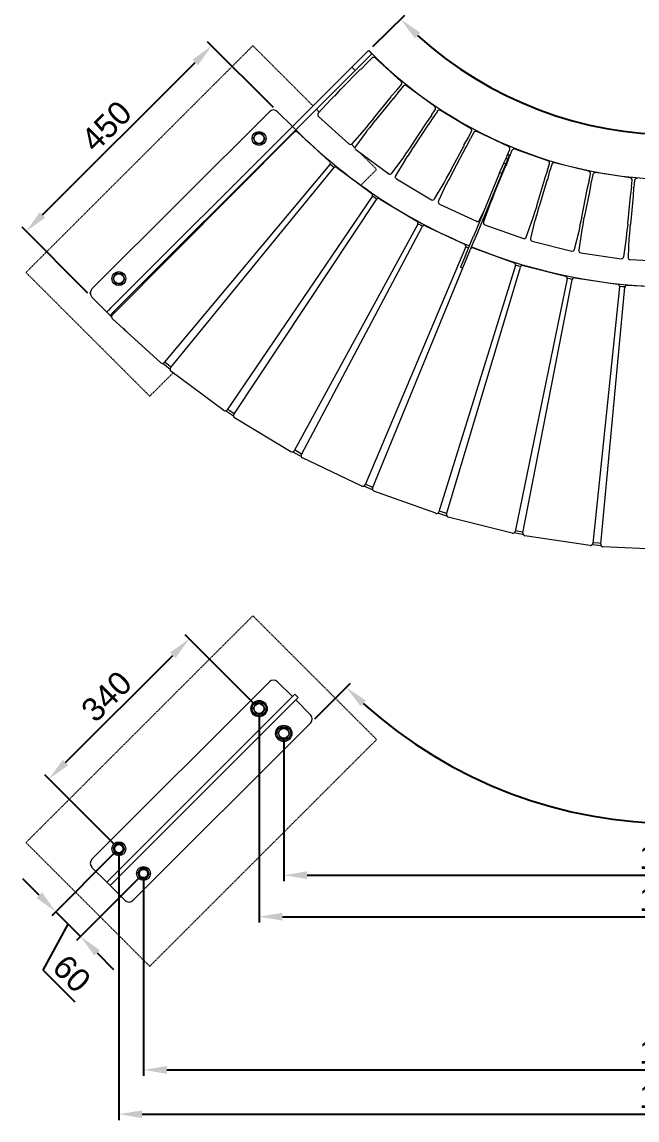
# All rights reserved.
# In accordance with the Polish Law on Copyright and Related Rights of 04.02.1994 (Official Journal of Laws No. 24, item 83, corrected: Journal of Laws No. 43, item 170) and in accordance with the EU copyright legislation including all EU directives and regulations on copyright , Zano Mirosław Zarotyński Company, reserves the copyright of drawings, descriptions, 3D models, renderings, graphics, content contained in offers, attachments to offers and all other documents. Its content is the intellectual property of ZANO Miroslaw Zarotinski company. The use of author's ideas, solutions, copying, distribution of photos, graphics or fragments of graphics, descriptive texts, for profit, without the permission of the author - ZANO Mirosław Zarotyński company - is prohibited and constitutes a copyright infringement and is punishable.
# Model space of a CAD drawing. Header units: millimetres. Extents: x -5641 to -865, y -2247 to 1149.
# Drawn here: x -5391 to -4337, y -2247 to -363 of the extents above; entities that cross this region are included whole.
import ezdxf

# ---------------------------------------------------------------- set-up
doc = ezdxf.new("R2010")
doc.units = ezdxf.units.MM
doc.header["$PDSIZE"] = -1
doc.linetypes.add('HIDDEN', pattern=[1.905, 1.27, -0.635])
for name, color, linetype, lineweight in [('ZANO_R', 7, 'Continuous', 0), ('ZANO_R_przerywana', 7, 'HIDDEN', 0), ('ZANO_W', 1, 'Continuous', 0)]:
    doc.layers.add(name, color=color, linetype=linetype, lineweight=lineweight)
doc.styles.get("Standard").update_dxf_attribs({"font": 'ARIALUNI.TTF'})
doc.dimstyles.new('pl i ang', dxfattribs={"dimtxt": 50, "dimasz": 50, "dimexe": 1.25, "dimexo": 0.625, "dimgap": 10, "dimtad": 1, "dimtoh": 1, "dimtxsty": 'Standard', "dimcen": 2.5, "dimclrd": 1, "dimclre": 1, "dimclrt": 1, "dimadec": 0, "dimazin": 0, "dimtfac": 1, "dimtmove": 0, "dimatfit": 3, "dimfxl": 1, "dimarcsym": 1})

# ---------------------------------------------------------------- blocks, each defined once
blk = doc.blocks.new('*D445')
at = {"layer": 'ZANO_W', "color": 1, "lineweight": -2}
for p, q in [((-4789.7, -405.3), (-4735, -351.6)), ((-3752.6, -405.3), (-3807.4, -351.7))]:
    blk.add_line(p, q, dxfattribs=at)
blk.add_arc((-4271.2, 102.8), 659.3, 227.8921, 312.1068, dxfattribs=at)
at = {"layer": 'ZANO_W', "color": 1}
for points in [[(-4708.6, -381.5), (-4717.9, -391.2), (-4742.1, -358.6)], [(-3824.4, -391.2), (-3833.7, -381.6), (-3800.2, -358.6)]]:
    blk.add_solid(points, dxfattribs=at)
at = {"layer": 'ZANO_W', "color": 1, "insert": (-4271.2, -525.9), "char_height": 40, "attachment_point": 5, "rotation": 359.9995}
blk.add_mtext('91%%d', dxfattribs=at)
blk = doc.blocks.new('*D446')
at = {"layer": 'ZANO_W', "color": 1, "lineweight": -2}
for p, q in [((-4960.2, -510), (-5073, -397.1)), ((-5355.9, -694.1), (-5094.3, -432.5)), ((-5278.4, -828.2), (-5391.2, -715.3))]:
    blk.add_line(p, q, dxfattribs=at)
at = {"layer": 'ZANO_W', "color": 1}
for points in [[(-5089.5, -437.2), (-5099, -427.7), (-5066, -404.2)], [(-5360.6, -689.4), (-5351.2, -698.8), (-5384.2, -722.4)]]:
    blk.add_solid(points, dxfattribs=at)
at = {"layer": 'ZANO_W', "color": 1, "insert": (-5246.6, -541.8), "char_height": 40, "attachment_point": 5, "rotation": 45}
blk.add_mtext('450', dxfattribs=at)
blk = doc.blocks.new('*D452')
at = {"layer": 'ZANO_W', "color": 1, "lineweight": -2}
for p, q in [((-4889.5, -1558.5), (-4828.2, -1497.3)), ((-3653.4, -1558.5), (-3714.7, -1497.3))]:
    blk.add_line(p, q, dxfattribs=at)
blk.add_arc((-4271.4, -940.5), 797.4, 227.8744, 312.1256, dxfattribs=at)
at = {"layer": 'ZANO_W', "color": 1}
for points in [[(-4801.7, -1527.1), (-4810.9, -1536.8), (-4835.3, -1504.4)], [(-3732, -1536.8), (-3741.2, -1527.1), (-3707.6, -1504.4)]]:
    blk.add_solid(points, dxfattribs=at)
at = {"layer": 'ZANO_W', "color": 1, "insert": (-4271.4, -1707.3), "char_height": 40, "attachment_point": 5}
blk.add_mtext('90%%d', dxfattribs=at)
blk = doc.blocks.new('*D453')
at = {"layer": 'ZANO_W', "color": 1, "lineweight": -2}
for p, q in [((-4992, -1533.8), (-5111.6, -1414.1)), ((-5316.7, -1633.3), (-5132.8, -1449.5)), ((-5232.4, -1774.2), (-5352, -1654.5))]:
    blk.add_line(p, q, dxfattribs=at)
at = {"layer": 'ZANO_W', "color": 1}
for points in [[(-5128.1, -1454.2), (-5137.6, -1444.8), (-5104.6, -1421.2)], [(-5321.4, -1628.6), (-5312, -1638), (-5345, -1661.6)]]:
    blk.add_solid(points, dxfattribs=at)
at = {"layer": 'ZANO_W', "color": 1, "insert": (-5246.3, -1519.9), "char_height": 40, "attachment_point": 5, "rotation": 45}
blk.add_mtext('340', dxfattribs=at)
blk = doc.blocks.new('*D454')
at = {"layer": 'ZANO_W', "color": 1, "lineweight": -2}
for p, q in [((-5232.4, -1788.3), (-5340.3, -1896.2)), ((-5361.5, -1860.9), (-5389.8, -1832.6)), ((-5190, -1830.7), (-5297.9, -1938.7)), ((-5333.3, -1889.2), (-5290.8, -1931.6)), ((-5354.8, -1989.7), (-5312, -1910.4)), ((-5262.5, -1959.9), (-5234.3, -1988.2)), ((-5300.1, -2044.4), (-5354.8, -1989.7))]:
    blk.add_line(p, q, dxfattribs=at)
at = {"layer": 'ZANO_W', "color": 1}
for points in [[(-5366.3, -1865.6), (-5356.8, -1856.2), (-5333.3, -1889.2)], [(-5257.8, -1955.2), (-5267.3, -1964.6), (-5290.8, -1931.6)]]:
    blk.add_solid(points, dxfattribs=at)
at = {"layer": 'ZANO_W', "color": 1, "insert": (-5305.9, -1995.5), "char_height": 40, "attachment_point": 5, "rotation": 315}
blk.add_mtext('60', dxfattribs=at)
blk = doc.blocks.new('*D455')
at = {"layer": 'ZANO_W', "color": 1, "lineweight": -2}
for p, q in [((-4942.5, -1593.3), (-4942.5, -1836.6)), ((-3600.4, -1593.3), (-3600.4, -1836.6)), ((-4902.5, -1826.6), (-3640.4, -1826.6))]:
    blk.add_line(p, q, dxfattribs=at)
at = {"layer": 'ZANO_W', "color": 1}
for points in [[(-4902.5, -1819.9), (-4902.5, -1833.3), (-4942.5, -1826.6)], [(-3640.4, -1833.3), (-3640.4, -1819.9), (-3600.4, -1826.6)]]:
    blk.add_solid(points, dxfattribs=at)
at = {"layer": 'ZANO_W', "color": 1, "insert": (-4271.4, -1796.1), "char_height": 40, "attachment_point": 5}
blk.add_mtext('1342', dxfattribs=at)
blk = doc.blocks.new('*D456')
at = {"layer": 'ZANO_W', "color": 1, "lineweight": -2}
for p, q in [((-4984.9, -1550.8), (-4984.9, -1907.8)), ((-3558, -1550.8), (-3558, -1907.8)), ((-4944.9, -1897.8), (-3598, -1897.8))]:
    blk.add_line(p, q, dxfattribs=at)
at = {"layer": 'ZANO_W', "color": 1}
for points in [[(-4944.9, -1891.1), (-4944.9, -1904.4), (-4984.9, -1897.8)], [(-3598, -1904.4), (-3598, -1891.1), (-3558, -1897.8)]]:
    blk.add_solid(points, dxfattribs=at)
at = {"layer": 'ZANO_W', "color": 1, "insert": (-4271.4, -1867.7), "char_height": 40, "attachment_point": 5}
blk.add_mtext('1427', dxfattribs=at)
blk = doc.blocks.new('*D457')
at = {"layer": 'ZANO_W', "color": 1, "lineweight": -2}
for p, q in [((-5182.9, -1833.7), (-5182.9, -2170.5)), ((-3360, -1833.7), (-3360, -2170.5)), ((-5142.9, -2160.5), (-3400, -2160.5))]:
    blk.add_line(p, q, dxfattribs=at)
at = {"layer": 'ZANO_W', "color": 1}
for points in [[(-5142.9, -2153.8), (-5142.9, -2167.2), (-5182.9, -2160.5)], [(-3400, -2167.2), (-3400, -2153.8), (-3360, -2160.5)]]:
    blk.add_solid(points, dxfattribs=at)
at = {"layer": 'ZANO_W', "color": 1, "insert": (-4271.4, -2130.1), "char_height": 40, "attachment_point": 5}
blk.add_mtext('1823', dxfattribs=at)
blk = doc.blocks.new('*D458')
at = {"layer": 'ZANO_W', "color": 1, "lineweight": -2}
for p, q in [((-5225.3, -1791.2), (-5225.3, -2246.5)), ((-3317.6, -1791.2), (-3317.6, -2246.5)), ((-5185.3, -2236.5), (-3357.6, -2236.5))]:
    blk.add_line(p, q, dxfattribs=at)
at = {"layer": 'ZANO_W', "color": 1}
for points in [[(-5185.3, -2229.8), (-5185.3, -2243.2), (-5225.3, -2236.5)], [(-3357.6, -2243.2), (-3357.6, -2229.8), (-3317.6, -2236.5)]]:
    blk.add_solid(points, dxfattribs=at)
at = {"layer": 'ZANO_W', "color": 1, "insert": (-4271.4, -2206.1), "char_height": 40, "attachment_point": 5}
blk.add_mtext('1908', dxfattribs=at)

msp = doc.modelspace()

# ---------------------------------------------------------------- linework, layer by layer
at = {"layer": 'ZANO_R'}
for p, q in [((-4825.7, -440.6), (-4797.4, -412.3)), ((-4791.8, -418), (-4797.4, -412.3)), ((-4820.1, -446.3), (-4791.8, -418)), ((-4791.6, -425), (-4799.6, -433.1)), ((-4741.4, -465.1), (-4786.1, -424.9)), ((-4927.6, -542.5), (-4825.7, -440.6)), ((-4922, -548.2), (-4820.1, -446.3)), ((-4810.8, -444.4), (-4844.5, -478.4)), ((-4820.1, -446.3), (-4825.7, -440.6)), ((-4810.8, -444.4), (-4810.2, -444.9)), ((-4810.8, -444.4), (-4810.8, -444.4)), ((-4810.2, -444.9), (-4799.7, -433.2)), ((-4748.1, -479.4), (-4741, -470.6)), ((-4855.2, -490.3), (-4844.7, -478.6)), ((-4748.3, -479.5), (-4758.8, -491.2)), ((-4754.3, -494.9), (-4745, -482.2)), ((-4737.7, -473.3), (-4744.8, -482)), ((-4683.8, -508.3), (-4732.2, -472.6)), ((-4862, -496.1), (-4883.4, -519.8)), ((-4855.8, -489.7), (-4861.9, -495.9)), ((-4855.8, -489.7), (-4855.2, -490.3)), ((-4855.8, -489.7), (-4855.8, -489.7)), ((-4788.5, -528.9), (-4758.2, -491.7)), ((-4754.9, -494.4), (-4785.1, -531.6)), ((-4758.8, -491.2), (-4758.2, -491.7)), ((-4758.2, -491.7), (-4758.2, -491.7)), ((-4754.9, -494.4), (-4754.3, -494.9)), ((-4754.9, -494.4), (-4754.9, -494.4)), ((-4967.2, -517.1), (-5271.3, -821.1)), ((-4927.6, -542.5), (-4953.1, -517.1)), ((-4881.6, -517.8), (-4886.6, -512.8)), ((-4883.1, -525.4), (-4831.2, -572.2)), ((-4689.2, -523.3), (-4698.5, -535.9)), ((-4693.7, -539.1), (-4685.6, -525.6)), ((-4689.1, -523.1), (-4682.8, -513.7)), ((-4679.3, -516), (-4685.5, -525.4)), ((-4622.2, -545.6), (-4673.9, -514.8)), ((-5238.8, -853.6), (-4927.6, -542.5)), ((-4927.6, -542.5), (-4922, -548.2)), ((-4804, -548), (-4798.5, -541.2)), ((-4795.2, -543.9), (-4800.7, -550.7)), ((-4788.6, -529), (-4799.1, -540.7)), ((-4799.1, -540.7), (-4798.5, -541.2)), ((-4798.5, -541.2), (-4798.5, -541.2)), ((-4795.2, -543.9), (-4794.6, -544.4)), ((-4795.2, -543.9), (-4795.2, -543.9)), ((-4794.6, -544.4), (-4785.3, -531.7)), ((-4724.4, -576.3), (-4697.9, -536.4)), ((-4694.3, -538.7), (-4720.8, -578.7)), ((-4698.5, -535.9), (-4697.9, -536.4)), ((-4697.9, -536.4), (-4697.9, -536.4)), ((-4694.3, -538.7), (-4693.7, -539.1)), ((-4694.3, -538.7), (-4694.3, -538.7)), ((-5236.7, -865.9), (-4924.5, -552.4)), ((-5233.1, -859.3), (-4922, -548.2)), ((-4924.8, -551), (-4922, -548.2)), ((-4923.9, -551.9), (-4924.8, -551)), ((-4919, -552.2), (-4864, -602.3)), ((-4825.5, -571.9), (-4804.2, -548.1)), ((-4800.8, -550.8), (-4819.8, -576.5)), ((-4626.2, -561.1), (-4634.2, -574.6)), ((-4629.1, -577.3), (-4622.4, -563.1)), ((-4626, -560.9), (-4620.7, -550.9)), ((-4617, -552.9), (-4622.3, -562.9)), ((-4557.3, -576.7), (-4611.8, -551.1)), ((-4820.5, -578.9), (-4826.7, -572.8)), ((-4818.9, -582.1), (-4762.7, -623.6)), ((-4724.5, -576.5), (-4733.8, -589.1)), ((-4729, -592.4), (-4720.9, -578.8)), ((-4656, -617.3), (-4633.5, -575)), ((-4629.8, -577), (-4652.2, -619.3)), ((-4634.2, -574.6), (-4633.5, -575)), ((-4633.5, -575), (-4633.5, -575)), ((-4629.8, -577), (-4629.1, -577.3)), ((-4629.8, -577), (-4629.8, -577)), ((-4559.6, -592.3), (-4555.3, -581.9)), ((-4551.4, -583.5), (-4555.7, -593.9)), ((-4489.7, -601.4), (-4546.4, -581.2)), ((-4757.1, -622.7), (-4738.1, -597)), ((-4734.6, -599.4), (-4750.9, -626.8)), ((-4738, -596.8), (-4733.2, -589.6)), ((-4729.6, -592), (-4734.5, -599.2)), ((-4733.8, -589.1), (-4733.2, -589.6)), ((-4733.2, -589.6), (-4733.2, -589.6)), ((-4729.6, -592), (-4729, -592.4)), ((-4729.6, -592), (-4729.6, -592)), ((-4559.7, -592.5), (-4566.4, -606.7)), ((-4558.5, -598.5), (-4561.9, -597.1)), ((-4561.9, -606.8), (-4558.5, -598.5)), ((-4561, -608.9), (-4555.8, -594.1)), ((-4555.7, -591.7), (-4558.8, -590.4)), ((-4558.5, -598.5), (-4555.7, -591.7)), ((-4863.7, -607.9), (-5147.3, -947.4)), ((-5136.6, -956.2), (-4856.9, -613.5)), ((-4851.4, -612.8), (-4791.8, -657.3)), ((-4656.1, -617.5), (-4664.1, -631)), ((-4659, -633.7), (-4652.3, -619.5)), ((-4561.8, -608.7), (-4580, -653)), ((-4572.5, -621.8), (-4565.6, -605.2)), ((-4568.8, -623.3), (-4561.9, -606.8)), ((-4566.4, -606.7), (-4566.3, -606.8)), ((-4565.6, -605.2), (-4565, -603.8)), ((-4561.9, -606.8), (-4565.6, -605.2)), ((-4561.8, -608.7), (-4561, -608.9)), ((-4561.8, -608.7), (-4561.8, -608.7)), ((-4490.5, -617.3), (-4495.8, -632.1)), ((-4490.5, -617.1), (-4487.2, -606.3)), ((-4490.2, -633.8), (-4486.5, -618.5)), ((-4483.1, -607.5), (-4486.4, -618.3)), ((-4420, -619.3), (-4478.3, -604.8)), ((-4749.5, -632.3), (-4689.5, -668)), ((-4684, -666.6), (-4667.7, -639.2)), ((-4667.6, -639), (-4663.5, -631.3)), ((-4664.1, -631), (-4663.5, -631.3)), ((-4659.7, -633.4), (-4663.8, -641)), ((-4663.5, -631.3), (-4663.5, -631.3)), ((-4659.7, -633.4), (-4659, -633.7)), ((-4659.7, -633.4), (-4659.7, -633.4)), ((-4572.5, -621.8), (-4617.6, -731.1)), ((-4568.8, -623.3), (-4613.9, -732.6)), ((-4568.8, -623.3), (-4572.5, -621.8)), ((-4508.9, -678.2), (-4495.1, -632.4)), ((-4491, -633.6), (-4504.8, -679.5)), ((-4495.8, -632.1), (-4495.1, -632.4)), ((-4495.1, -632.4), (-4495.1, -632.4)), ((-4491, -633.6), (-4490.2, -633.8)), ((-4491, -633.6), (-4491, -633.6)), ((-4419.3, -635.3), (-4423.1, -650.5)), ((-4419.2, -635), (-4417, -624)), ((-4417.4, -651.6), (-4415.1, -636.1)), ((-4412.9, -624.8), (-4415, -635.9)), ((-4348.8, -630.4), (-4408.3, -621.6)), ((-4346.5, -645.9), (-4345.4, -634.7)), ((-4341.2, -635.1), (-4342.3, -646.4)), ((-4663.9, -641.2), (-4677.5, -670.1)), ((-4585.3, -668), (-4580.1, -653.2)), ((-4431.6, -697.7), (-4422.3, -650.7)), ((-4418.1, -651.5), (-4427.4, -698.5)), ((-4423.1, -650.5), (-4422.3, -650.7)), ((-4422.3, -650.7), (-4422.3, -650.7)), ((-4418.1, -651.5), (-4417.4, -651.6)), ((-4418.1, -651.5), (-4418.1, -651.5)), ((-4346.6, -646.2), (-4348.9, -661.7)), ((-4343.1, -662.3), (-4342.3, -646.6)), ((-4790.9, -662.7), (-5039.7, -1028.5)), ((-5028.2, -1036.2), (-4783.5, -667.6)), ((-4778.2, -666.4), (-4714.5, -704.8)), ((-4675.5, -675.4), (-4612.3, -705.1)), ((-4589.4, -676), (-4600.1, -706)), ((-4590, -664.2), (-4590.7, -665.8)), ((-4590.7, -665.8), (-4590.6, -665.8)), ((-4586.1, -667.7), (-4589.4, -675.8)), ((-4586.1, -667.7), (-4585.3, -668)), ((-4586.1, -667.7), (-4586.1, -667.7)), ((-4352.8, -709.5), (-4348.1, -661.8)), ((-4348.9, -661.7), (-4348.1, -661.8)), ((-4343.9, -662.2), (-4348.5, -709.9)), ((-4348.1, -661.8), (-4348.1, -661.8)), ((-4343.9, -662.2), (-4343.1, -662.3)), ((-4343.9, -662.2), (-4343.9, -662.2)), ((-4607, -703.2), (-4599.6, -687.5)), ((-4516, -701.9), (-4513.5, -693.5)), ((-4509, -678.5), (-4514.2, -693.3)), ((-4514.2, -693.3), (-4513.5, -693.5)), ((-4513.5, -693.5), (-4513.5, -693.5)), ((-4509.4, -694.8), (-4511.9, -703.1)), ((-4509.4, -694.8), (-4508.7, -694.9)), ((-4509.4, -694.8), (-4509.4, -694.8)), ((-4508.7, -694.9), (-4504.9, -679.7)), ((-4713, -710.1), (-4924.6, -1098.7)), ((-4912.4, -1105.2), (-4705.3, -714.3)), ((-4700, -712.6), (-4632.9, -744.5)), ((-4597.7, -711.2), (-4531.9, -734.6)), ((-4526.8, -732.1), (-4516.1, -702)), ((-4512, -703.3), (-4519.7, -734.3)), ((-4436.4, -721.9), (-4434.7, -713.3)), ((-4431.6, -697.9), (-4435.4, -713.2)), ((-4435.4, -713.2), (-4434.7, -713.3)), ((-4434.7, -713.3), (-4434.7, -713.3)), ((-4430.5, -714.2), (-4432.2, -722.7)), ((-4430.5, -714.2), (-4429.7, -714.3)), ((-4430.5, -714.2), (-4430.5, -714.2)), ((-4429.7, -714.3), (-4427.4, -698.7)), ((-4352.8, -709.7), (-4355.1, -725.3)), ((-4349.3, -725.8), (-4348.5, -710.1)), ((-4444.1, -753.1), (-4436.4, -722.1)), ((-4432.2, -722.9), (-4436.9, -754.5)), ((-4359.8, -765.8), (-4355.2, -734.2)), ((-4355.2, -734), (-4354.3, -725.4)), ((-4355.1, -725.3), (-4354.3, -725.4)), ((-4354.3, -725.4), (-4354.3, -725.4)), ((-4350, -725.8), (-4350.9, -734.5)), ((-4350, -725.8), (-4349.3, -725.8)), ((-4350, -725.8), (-4350, -725.8)), ((-4630.9, -749.7), (-4803.2, -1157.1)), ((-4790.4, -1162.5), (-4622.7, -753)), ((-4625.8, -751), (-4630.7, -748.9)), ((-4629.5, -759.8), (-4619.4, -735.5)), ((-4621.8, -751.6), (-4615.7, -737)), ((-4617.7, -750.8), (-4547.7, -776)), ((-4516.8, -739.1), (-4449, -756)), ((-4350.9, -734.7), (-4352.4, -766.5)), ((-4631, -763.6), (-4639.4, -783.8)), ((-4433.5, -759), (-4364.4, -769.2)), ((-4348.6, -770.7), (-4278.9, -774.1)), ((-4545.3, -780.9), (-4676.6, -1203.4)), ((-4663.4, -1207.4), (-4536.8, -783.5)), ((-4635.9, -785.3), (-4639.4, -783.8)), ((-4532, -780.7), (-4459.9, -798.9)), ((-4457, -803.6), (-4546.1, -1236.9)), ((-4532.5, -1239.6), (-4448.3, -805.3)), ((-4443.8, -802.1), (-4370.3, -813.1)), ((-4366.9, -817.4), (-4412.9, -1257.5)), ((-4399.2, -1258.8), (-4358.1, -818.3)), ((-4353.9, -814.7), (-4279.7, -818.3)), ((-5271.3, -835.3), (-5245.8, -860.7)), ((-5240.2, -866.4), (-5245.8, -860.7)), ((-5240.2, -866.4), (-5237.4, -863.5)), ((-5235.8, -865.1), (-5237.4, -863.5)), ((-5240.2, -866.4), (-5237.8, -868.7)), ((-5237.8, -868.7), (-5240.2, -866.4)), ((-5153.1, -947.8), (-5236.5, -871.7)), ((-5218, -888.6), (-5214.7, -891.8)), ((-5045.4, -1029.5), (-5135.9, -961.9)), ((-4930.2, -1100.2), (-5027, -1041.9)), ((-4808.6, -1159.2), (-4910.6, -1110.7)), ((-4790.4, -1165.5), (-4805.4, -1159.3)), ((-4790, -1161.4), (-4802.8, -1156.1)), ((-4681.8, -1205.9), (-4788.1, -1167.7)), ((-4663.1, -1206.3), (-4676.3, -1202.3)), ((-4663.1, -1210.5), (-4678.6, -1205.7)), ((-4551, -1240), (-4660.5, -1212.4)), ((-4417.5, -1261), (-4529.2, -1244.3)), ((-4282.6, -1268.7), (-4395.4, -1263.2)), ((-4967.2, -1494.9), (-5271.3, -1798.9)), ((-4927.6, -1520.3), (-4953.1, -1494.9)), ((-5245.8, -1838.5), (-4923.4, -1516)), ((-5240.2, -1844.2), (-4917.7, -1521.7)), ((-4917.7, -1521.7), (-4923.4, -1516)), ((-4896.5, -1551.4), (-4922, -1526)), ((-5200.6, -1869.6), (-4896.5, -1565.6)), ((-5271.3, -1813.1), (-5245.8, -1838.5)), ((-5240.2, -1844.2), (-5245.8, -1838.5)), ((-5240.2, -1844.2), (-5214.7, -1869.6))]:
    msp.add_line(p, q, dxfattribs=at)
at = {"layer": 'ZANO_R', "flags": 128}
for points in [[(-4992.5, -558.2), (-4992.7, -558.5), (-4994, -560.5), (-4995.3, -562.5)], [(-4995.3, -562.5), (-4994.1, -564.8), (-4992.9, -567.1)], [(-4989.7, -553.8), (-4991.1, -555.9), (-4992.5, -558.2)], [(-4984.5, -554), (-4986.5, -553.9), (-4988.5, -553.8), (-4989.7, -553.8)], [(-4979.3, -554.3), (-4980.2, -554.2), (-4981.2, -554.2), (-4982.2, -554.1), (-4983.2, -554.1), (-4984.5, -554)], [(-4976.9, -558.9), (-4977.1, -558.6), (-4977.6, -557.5), (-4978.2, -556.4), (-4978.8, -555.3), (-4979.3, -554.3)], [(-4977.3, -567.9), (-4977.1, -567.6), (-4976.5, -566.6), (-4975.8, -565.5), (-4975.2, -564.5), (-4974.5, -563.5)], [(-4974.5, -563.5), (-4975.7, -561.2), (-4976.9, -558.9)], [(-4992.9, -567.1), (-4992.7, -567.5), (-4991.6, -569.6), (-4990.5, -571.8)], [(-4985.3, -572), (-4987.3, -571.9), (-4989.3, -571.8), (-4990.5, -571.8)], [(-4980.2, -572.3), (-4982.1, -572.2), (-4984, -572.1), (-4985.3, -572)], [(-4980.2, -572.3), (-4978.8, -570.1), (-4977.3, -567.9)], [(-4856.3, -612.9), (-4857.6, -611.9), (-4863.3, -607.2)], [(-4783.1, -667.1), (-4784.8, -665.9), (-4790.5, -662.1)], [(-4704.8, -713.7), (-4707, -712.5), (-4712.7, -709.4)], [(-4619.4, -735.5), (-4619.1, -734.8), (-4618.8, -734.1), (-4618.6, -733.4), (-4618.3, -732.8), (-4618.1, -732.3), (-4617.9, -731.8), (-4617.7, -731.4), (-4617.6, -731.1)], [(-4613.9, -732.6), (-4614, -732.9), (-4614.2, -733.3), (-4614.4, -733.8), (-4614.6, -734.3), (-4614.9, -734.9), (-4615.1, -735.6), (-4615.4, -736.3), (-4615.7, -737)], [(-4631, -763.6), (-4630.9, -763.3), (-4630.7, -762.9), (-4630.5, -762.4), (-4630.4, -762), (-4630.1, -761.5), (-4629.9, -760.9), (-4629.7, -760.4), (-4629.5, -759.8)], [(-4536.5, -782.8), (-4539.7, -781.8), (-4545.1, -780.2)], [(-5232.9, -798.6), (-5233.1, -798.9), (-5234.4, -800.9), (-5235.7, -802.9)], [(-5235.7, -802.9), (-5234.5, -805.2), (-5233.3, -807.6)], [(-5233.3, -807.6), (-5233.2, -807.9), (-5232.1, -810), (-5231, -812.2)], [(-5230.1, -794.2), (-5231.5, -796.3), (-5232.9, -798.6)], [(-5224.9, -794.4), (-5226.9, -794.3), (-5228.9, -794.3), (-5230.1, -794.2)], [(-5219.7, -794.7), (-5220.7, -794.6), (-5221.6, -794.6), (-5222.6, -794.6), (-5223.6, -794.5), (-5224.9, -794.4)], [(-5220.6, -812.7), (-5219.2, -810.5), (-5217.8, -808.3)], [(-5217.3, -799.3), (-5217.5, -799), (-5218.1, -797.9), (-5218.6, -796.8), (-5219.2, -795.8), (-5219.7, -794.7)], [(-5217.8, -808.3), (-5217.6, -808), (-5216.9, -807), (-5216.3, -806), (-5215.6, -804.9), (-5215, -803.9)], [(-5215, -803.9), (-5216.1, -801.7), (-5217.3, -799.3)], [(-4448.1, -804.6), (-4451.7, -803.9), (-4456.9, -802.8)], [(-5225.8, -812.4), (-5227.7, -812.3), (-5229.7, -812.2), (-5231, -812.2)], [(-5220.6, -812.7), (-5222.5, -812.6), (-5224.4, -812.5), (-5225.8, -812.4)], [(-4358, -817.6), (-4362, -817.2), (-4366.9, -816.7)], [(-5245.8, -860.7), (-5245.7, -860.6), (-5245.3, -860.2), (-5244.6, -859.5), (-5243.8, -858.6), (-5242.7, -857.6), (-5241.5, -856.3), (-5240.1, -855), (-5238.8, -853.6)], [(-5233.1, -859.3), (-5234.5, -860.7), (-5235.8, -862), (-5237, -863.2), (-5237.4, -863.5)], [(-5214.7, -891.8), (-5213.2, -893.1), (-5212.7, -893.4)], [(-5137.5, -959.1), (-5142.7, -954.9), (-5150, -948.8)], [(-5135.9, -955.3), (-5140.1, -951.8), (-5146.6, -946.5)], [(-5028.8, -1039.3), (-5037.1, -1033.7), (-5042.3, -1030.2)], [(-5027.6, -1035.3), (-5034.9, -1030.4), (-5039.1, -1027.6)], [(-4912.7, -1108.3), (-4924.5, -1102), (-4927, -1100.6)], [(-4911.9, -1104.2), (-4922.6, -1098.4), (-4924.1, -1097.6)], [(-4531.9, -1242.6), (-4533.3, -1242.4), (-4547.9, -1239.5)], [(-4532.3, -1238.5), (-4532.6, -1238.4), (-4545.9, -1235.8)], [(-4398.2, -1261.7), (-4403, -1261.3), (-4414.4, -1260.2)], [(-4399, -1257.7), (-4402.6, -1257.3), (-4412.8, -1256.3)], [(-4992.5, -1536), (-4992.7, -1536.3), (-4994, -1538.3), (-4995.3, -1540.3)], [(-4995.3, -1540.3), (-4994.1, -1542.6), (-4992.9, -1545)], [(-4989.7, -1531.6), (-4991.1, -1533.7), (-4992.5, -1536)], [(-4984.5, -1531.8), (-4986.5, -1531.7), (-4988.5, -1531.7), (-4989.7, -1531.6)], [(-4979.3, -1532.1), (-4980.2, -1532), (-4981.2, -1532), (-4982.2, -1532), (-4983.2, -1531.9), (-4984.5, -1531.8)], [(-4976.9, -1536.7), (-4977.1, -1536.4), (-4977.6, -1535.3), (-4978.2, -1534.2), (-4978.8, -1533.2), (-4979.3, -1532.1)], [(-4977.3, -1545.7), (-4977.1, -1545.4), (-4976.5, -1544.4), (-4975.8, -1543.4), (-4975.2, -1542.3), (-4974.5, -1541.3)], [(-4974.5, -1541.3), (-4975.7, -1539.1), (-4976.9, -1536.7)], [(-4992.9, -1545), (-4992.7, -1545.3), (-4991.6, -1547.4), (-4990.5, -1549.6)], [(-4985.3, -1549.8), (-4987.3, -1549.7), (-4989.3, -1549.6), (-4990.5, -1549.6)], [(-4980.2, -1550.1), (-4982.1, -1550), (-4984, -1549.9), (-4985.3, -1549.8)], [(-4980.2, -1550.1), (-4978.8, -1547.9), (-4977.3, -1545.7)], [(-4950.1, -1578.4), (-4950.3, -1578.7), (-4951.6, -1580.7), (-4952.9, -1582.8)], [(-4947.3, -1574), (-4948.6, -1576.2), (-4950.1, -1578.4)], [(-4942.1, -1574.3), (-4944.1, -1574.2), (-4946, -1574.1), (-4947.3, -1574)], [(-4936.9, -1574.5), (-4937.8, -1574.5), (-4938.8, -1574.4), (-4939.7, -1574.4), (-4940.7, -1574.3), (-4942.1, -1574.3)], [(-4934.5, -1579.1), (-4934.7, -1578.8), (-4935.2, -1577.7), (-4935.8, -1576.7), (-4936.3, -1575.6), (-4936.9, -1574.5)], [(-4932.1, -1583.8), (-4933.3, -1581.5), (-4934.5, -1579.1)], [(-4952.9, -1582.8), (-4951.7, -1585), (-4950.5, -1587.4)], [(-4950.5, -1587.4), (-4950.3, -1587.7), (-4949.2, -1589.9), (-4948.1, -1592)], [(-4942.9, -1592.2), (-4944.9, -1592.2), (-4946.9, -1592.1), (-4948.1, -1592)], [(-4937.7, -1592.5), (-4939.6, -1592.4), (-4941.6, -1592.3), (-4942.9, -1592.2)], [(-4937.7, -1592.5), (-4936.4, -1590.4), (-4934.9, -1588.1)], [(-4934.9, -1588.1), (-4934.7, -1587.8), (-4934.1, -1586.8), (-4933.4, -1585.8), (-4932.8, -1584.8), (-4932.1, -1583.8)], [(-5232.9, -1776.4), (-5233.1, -1776.7), (-5234.4, -1778.7), (-5235.7, -1780.8)], [(-5235.7, -1780.8), (-5234.5, -1783), (-5233.3, -1785.4)], [(-5233.3, -1785.4), (-5233.2, -1785.7), (-5232.1, -1787.9), (-5231, -1790)], [(-5230.1, -1772), (-5231.5, -1774.2), (-5232.9, -1776.4)], [(-5224.9, -1772.3), (-5226.9, -1772.2), (-5228.9, -1772.1), (-5230.1, -1772)], [(-5219.7, -1772.5), (-5220.7, -1772.5), (-5221.6, -1772.4), (-5222.6, -1772.4), (-5223.6, -1772.3), (-5224.9, -1772.3)], [(-5220.6, -1790.5), (-5219.2, -1788.3), (-5217.8, -1786.1)], [(-5217.3, -1777.1), (-5217.5, -1776.8), (-5218.1, -1775.7), (-5218.6, -1774.6), (-5219.2, -1773.6), (-5219.7, -1772.5)], [(-5217.8, -1786.1), (-5217.6, -1785.8), (-5216.9, -1784.8), (-5216.3, -1783.8), (-5215.6, -1782.8), (-5215, -1781.7)], [(-5215, -1781.7), (-5216.1, -1779.5), (-5217.3, -1777.1)], [(-5225.8, -1790.2), (-5227.7, -1790.1), (-5229.7, -1790.1), (-5231, -1790)], [(-5220.6, -1790.5), (-5222.5, -1790.4), (-5224.4, -1790.3), (-5225.8, -1790.2)], [(-5190.5, -1818.8), (-5190.7, -1819.1), (-5192, -1821.2), (-5193.3, -1823.2)], [(-5193.3, -1823.2), (-5192.1, -1825.4), (-5190.9, -1827.8)], [(-5187.7, -1814.4), (-5189, -1816.6), (-5190.5, -1818.8)], [(-5182.5, -1814.7), (-5184.5, -1814.6), (-5186.5, -1814.5), (-5187.7, -1814.4)], [(-5177.3, -1814.9), (-5178.2, -1814.9), (-5179.2, -1814.8), (-5180.2, -1814.8), (-5181.1, -1814.7), (-5182.5, -1814.7)], [(-5174.9, -1819.6), (-5175.1, -1819.2), (-5175.6, -1818.1), (-5176.2, -1817.1), (-5176.7, -1816), (-5177.3, -1814.9)], [(-5175.3, -1828.5), (-5175.1, -1828.2), (-5174.5, -1827.2), (-5173.8, -1826.2), (-5173.2, -1825.2), (-5172.5, -1824.2)], [(-5172.5, -1824.2), (-5173.7, -1821.9), (-5174.9, -1819.6)], [(-5190.9, -1827.8), (-5190.7, -1828.1), (-5189.6, -1830.3), (-5188.5, -1832.4)], [(-5183.3, -1832.7), (-5185.3, -1832.6), (-5187.3, -1832.5), (-5188.5, -1832.4)], [(-5178.1, -1832.9), (-5180, -1832.8), (-5182, -1832.7), (-5183.3, -1832.7)], [(-5178.1, -1832.9), (-5176.8, -1830.8), (-5175.3, -1828.5)]]:
    msp.add_lwpolyline(points, dxfattribs=at)
at = {"layer": 'ZANO_R'}
for centre, radius in [((-4984.9, -563), 12), ((-4984.9, -563), 8.5), ((-5225.3, -803.4), 12), ((-5225.3, -803.4), 8.5), ((-4984.9, -1540.8), 14), ((-4984.9, -1540.8), 12), ((-4984.9, -1540.8), 8.5), ((-4942.5, -1583.3), 14), ((-4942.5, -1583.3), 12), ((-4942.5, -1583.3), 8.5), ((-5225.3, -1781.2), 12), ((-5225.3, -1781.2), 8.5), ((-5225.3, -1781.2), 7), ((-5182.9, -1823.7), 12), ((-5182.9, -1823.7), 8.5), ((-5182.9, -1823.7), 7)]:
    msp.add_circle(centre, radius, dxfattribs=at)
for centre, radius, start, end in [((-4271.2, 102.8), 736, 224.4156, 315.5833), ((-4788.8, -427.9), 4, 48.031, 135.2412), ((-4744.1, -468.1), 4, 320.8209, 48.031), ((-4734.6, -475.8), 4, 53.631, 140.8412), ((-4859.1, -498.7), 4, 135.2412, 138.031), ((-4686.2, -511.5), 4, 326.4209, 53.631), ((-4960.2, -524.1), 10, 45, 135), ((-4880.4, -522.5), 4, 138.031, 228.031), ((-4676, -518.2), 4, 59.231, 146.4412), ((-4624.3, -549), 4, 332.0209, 59.231), ((-4984.9, -563), 9, 147.2791, 207.2791), ((-4984.9, -563), 9, 87.2791, 147.2791), ((-4984.9, -563), 9, 27.2791, 87.2791), ((-4984.9, -563), 9, 327.2791, 27.2791), ((-4921.7, -555.2), 4, 47.625, 135.125), ((-4271.4, 102.4), 920, 225, 247.448), ((-4807.1, -545.4), 4, 318.031, 320.8209), ((-4797.6, -553.2), 4, 140.8412, 143.631), ((-4613.5, -554.8), 4, 64.831, 152.0412), ((-4984.9, -563), 9, 207.2791, 267.2791), ((-4984.9, -563), 9, 267.2791, 327.2791), ((-4828.5, -569.2), 4, 228.031, 318.031), ((-4816.5, -578.9), 4, 143.631, 233.631), ((-4559, -580.3), 4, 337.6209, 64.831), ((-4547.7, -585), 4, 70.431, 157.6412), ((-4866.7, -605.3), 4, 320.125, 47.625), ((-4741.4, -594.6), 4, 323.631, 326.4209), ((-4731.1, -601.4), 4, 146.4412, 149.231), ((-4491, -605.1), 4, 343.2209, 70.431), ((-4853.8, -616), 4, 53.275, 140.775), ((-4479.3, -608.7), 4, 76.031, 163.2412), ((-4420.9, -623.2), 4, 348.8209, 76.031), ((-4760.3, -620.3), 4, 233.631, 323.631), ((-4747.5, -628.9), 4, 149.231, 239.231), ((-4671.1, -637.2), 4, 329.231, 332.0209), ((-4408.9, -625.6), 4, 81.631, 168.8412), ((-4349.4, -634.3), 4, 354.4209, 81.631), ((-4337.2, -635.5), 4, 87.231, 174.4412), ((-4794.2, -660.5), 4, 325.775, 53.275), ((-4660.3, -642.9), 4, 152.0412, 154.831), ((-4780.2, -669.8), 4, 58.925, 146.425), ((-4687.4, -664.6), 4, 239.231, 329.231), ((-4673.8, -671.8), 4, 154.831, 244.831), ((-4585.7, -677.3), 4, 157.6412, 160.431), ((-4716.5, -708.2), 4, 331.425, 58.925), ((-4701.7, -716.2), 4, 64.575, 152.075), ((-4610.6, -701.5), 4, 244.831, 334.831), ((-4596.4, -707.4), 4, 160.431, 250.431), ((-4519.8, -700.7), 4, 340.431, 343.2209), ((-4508.1, -704.2), 4, 163.2412, 166.031), ((-4530.5, -730.8), 4, 250.431, 340.431), ((-4515.8, -735.2), 4, 166.031, 256.031), ((-4440.3, -721.1), 4, 346.031, 348.8209), ((-4428.2, -723.5), 4, 168.8412, 171.631), ((-4359.1, -733.7), 4, 351.631, 354.4209), ((-4346.9, -734.8), 4, 174.4412, 177.231), ((-4634.6, -748.1), 4, 337.075, 64.575), ((-4619, -754.6), 4, 70.225, 157.725), ((-4271.4, 102.4), 920, 247.6971, 292.3029), ((-4448, -752.1), 4, 256.031, 346.031), ((-4432.9, -755.1), 4, 171.631, 261.631), ((-4363.8, -765.2), 4, 261.631, 351.631), ((-4348.5, -766.7), 4, 177.231, 267.231), ((-4549.1, -779.7), 4, 342.725, 70.225), ((-4533, -784.6), 4, 75.875, 163.375), ((-5225.3, -803.4), 9, 147.2791, 207.2791), ((-5225.3, -803.4), 9, 207.2791, 267.2791), ((-5225.3, -803.4), 9, 87.2791, 147.2791), ((-5225.3, -803.4), 9, 267.2791, 327.2791), ((-5225.3, -803.4), 9, 27.2791, 87.2791), ((-5225.3, -803.4), 9, 327.2791, 27.2791), ((-4460.9, -802.8), 4, 348.375, 75.875), ((-4444.4, -806.1), 4, 81.525, 169.025), ((-5264.2, -828.2), 10, 135, 225), ((-4370.9, -817), 4, 354.025, 81.525), ((-4354.1, -818.7), 4, 87.175, 174.675), ((-5233.8, -868.7), 4, 135.125, 227.625), ((-5150.4, -944.8), 4, 227.625, 320.125), ((-5133.5, -958.7), 4, 140.775, 233.275), ((-5043, -1026.3), 4, 233.275, 325.775), ((-5024.9, -1038.5), 4, 146.425, 238.925), ((-4928.2, -1096.7), 4, 238.925, 331.425), ((-4908.9, -1107.1), 4, 152.075, 244.575), ((-4806.9, -1155.6), 4, 244.575, 337.075), ((-4786.7, -1164), 4, 157.725, 250.225), ((-4680.5, -1202.2), 4, 250.225, 342.725), ((-4659.6, -1208.5), 4, 163.375, 255.875), ((-4550, -1236.1), 4, 255.875, 348.375), ((-4528.6, -1240.4), 4, 169.025, 261.525), ((-4416.9, -1257), 4, 261.525, 354.025), ((-4395.2, -1259.2), 4, 174.675, 267.175), ((-4960.2, -1501.9), 10, 45, 135), ((-4984.9, -1540.8), 9, 147.2791, 207.2791), ((-4984.9, -1540.8), 9, 87.2791, 147.2791), ((-4984.9, -1540.8), 9, 27.2791, 87.2791), ((-4984.9, -1540.8), 9, 327.2791, 27.2791), ((-4984.9, -1540.8), 9, 207.2791, 267.2791), ((-4984.9, -1540.8), 9, 267.2791, 327.2791), ((-4903.6, -1558.5), 10, 315, 45), ((-4942.5, -1583.3), 9, 147.2791, 207.2791), ((-4942.5, -1583.3), 9, 87.2791, 147.2791), ((-4942.5, -1583.3), 9, 27.2791, 87.2791), ((-4942.5, -1583.3), 9, 327.2791, 27.2791), ((-4942.5, -1583.3), 9, 207.2791, 267.2791), ((-4942.5, -1583.3), 9, 267.2791, 327.2791), ((-5225.3, -1781.2), 9, 147.2791, 207.2791), ((-5225.3, -1781.2), 9, 207.2791, 267.2791), ((-5225.3, -1781.2), 9, 87.2791, 147.2791), ((-5225.3, -1781.2), 9, 267.2791, 327.2791), ((-5225.3, -1781.2), 9, 27.2791, 87.2791), ((-5225.3, -1781.2), 9, 327.2791, 27.2791), ((-5264.2, -1806), 10, 135, 225), ((-5182.9, -1823.7), 9, 147.2791, 207.2791), ((-5182.9, -1823.7), 9, 87.2791, 147.2791), ((-5182.9, -1823.7), 9, 27.2791, 87.2791), ((-5182.9, -1823.7), 9, 327.2791, 27.2791), ((-5182.9, -1823.7), 9, 207.2791, 267.2791), ((-5182.9, -1823.7), 9, 267.2791, 327.2791), ((-5207.7, -1862.6), 10, 225, 315)]:
    msp.add_arc(centre, radius, start, end, dxfattribs=at)
for centre, major_axis, start_param, end_param in [((-4796.7, -435.9), (3, 3.02), 1.570796, 1.622615), ((-4841.7, -481.2), (3, 3.02), 1.570796, 1.622615), ((-4751.2, -476.8), (-2.69, -3.3), 1.518978, 1.570796), ((-4741.7, -484.6), (2.69, 3.3), 1.570796, 1.622615), ((-4692.4, -520.9), (-2.35, -3.55), 1.518978, 1.570796), ((-4682.2, -527.7), (2.35, 3.55), 1.570796, 1.622615), ((-4791.6, -526.3), (-2.69, -3.3), 1.518978, 1.570796), ((-4782, -534.1), (2.69, 3.3), 1.570796, 1.622615), ((-4629.6, -559), (-2, -3.76), 1.518978, 1.570796), ((-4618.8, -564.7), (2, 3.76), 1.570796, 1.622615), ((-4727.7, -574.1), (-2.35, -3.55), 1.518978, 1.570796), ((-4717.5, -580.9), (2.35, 3.55), 1.570796, 1.622615), ((-4563.3, -590.8), (-1.62, -3.94), 1.518978, 1.570796), ((-4552, -595.4), (1.62, 3.94), 1.570796, 1.622615), ((-4659.5, -615.4), (-2, -3.76), 1.518978, 1.570796), ((-4648.7, -621.1), (2, 3.76), 1.570796, 1.622615), ((-4494.3, -616), (-1.23, -4.08), 1.518978, 1.570796), ((-4482.6, -619.5), (1.23, 4.08), 1.570796, 1.622615), ((-4423.1, -634.3), (-0.83, -4.18), 1.518978, 1.570796), ((-4411.1, -636.6), (0.82, 4.18), 1.570796, 1.622615), ((-4576.3, -654.5), (1.62, 3.94), 1.570796, 1.622615), ((-4350.5, -645.6), (-0.41, -4.24), 1.518978, 1.570796), ((-4338.3, -646.7), (0.41, 4.24), 1.570796, 1.622615), ((-4512.7, -677.1), (-1.23, -4.08), 1.518978, 1.570796), ((-4501, -680.6), (1.23, 4.08), 1.570796, 1.622615), ((-4435.5, -696.9), (-0.83, -4.18), 1.518978, 1.570796), ((-4423.5, -699.3), (0.82, 4.18), 1.570796, 1.622615), ((-4356.7, -709.1), (-0.41, -4.24), 1.518978, 1.570796), ((-4344.5, -710.3), (0.41, 4.24), 1.570796, 1.622615)]:
    msp.add_ellipse(centre, major_axis=major_axis, ratio=0.939562, start_param=start_param, end_param=end_param, dxfattribs=at)
msp.add_point((-5274.2, -828.2), dxfattribs=at)
at = {"layer": 'ZANO_R_przerywana'}
for p, q in [((-4995.5, -403.9), (-5384.4, -792.8)), ((-4892.3, -507.2), (-4995.5, -403.9)), ((-4783.4, -616.1), (-4812.8, -586.6)), ((-4810.5, -643.2), (-4783.4, -616.1)), ((-5384.4, -792.8), (-5172.3, -1005)), ((-5172.3, -1005), (-5132.1, -964.8)), ((-4995.5, -1381.7), (-5384.4, -1770.6)), ((-4783.4, -1593.9), (-4995.5, -1381.7)), ((-5172.3, -1982.8), (-4783.4, -1593.9)), ((-5384.4, -1770.6), (-5172.3, -1982.8))]:
    msp.add_line(p, q, dxfattribs=at)

# ---------------------------------------------------------------- dimensions: what is measured, and where the dimension line sits
at = {"layer": 'ZANO_W'}
dim = msp.add_angular_dim_3p(base=(-4444, -533.5), center=(-4271.2, 102.8), p1=(-4796.9, -412.3), p2=(-3745.5, -412.3), dimstyle='pl i ang', override={"dimtxt": 40, "dimasz": 40, "dimexe": 10, "dimexo": 10, "dimtoh": 0, "dimdec": 0, "dimtdec": 0, "dimtmove": 1}, dxfattribs=at)
dim.commit()
dim.dimension.update_dxf_attribs({"geometry": '*D445', "text_midpoint": (-4271.2, -525.9)})
for p1, p2, distance, picture, middle in [((-5271.3, -835.3), (-4953.1, -517.1), 159.6, '*D446', (-5246.6, -541.8)), ((-5225.3, -1781.2), (-4984.9, -1540.8), 169.2, '*D453', (-5246.3, -1519.9)), ((-5225.3, -1781.2), (-5182.9, -1823.7), -152.6, '*D454', (-5326.2, -1975.3))]:
    dim = msp.add_aligned_dim(p1=p1, p2=p2, distance=distance, dimstyle='pl i ang', override={"dimtxt": 40, "dimasz": 40, "dimexe": 10, "dimexo": 10, "dimtoh": 0, "dimdec": 0, "dimtdec": 0, "dimtmove": 1}, dxfattribs=at)
    dim.commit()
    dim.dimension.update_dxf_attribs({"geometry": picture, "text_midpoint": middle})
dim = msp.add_angular_dim_2l(base=(-4477.8, -1710.7), line1=((-3646.4, -1565.6), (-3342.3, -1869.6)), line2=((-5200.6, -1869.6), (-4896.5, -1565.6)), dimstyle='pl i ang', override={"dimtxt": 40, "dimasz": 40, "dimexe": 10, "dimexo": 10, "dimtoh": 0, "dimdec": 0, "dimtdec": 0, "dimtmove": 1}, dxfattribs=at)
dim.commit()
dim.dimension.update_dxf_attribs({"geometry": '*D452', "text_midpoint": (-4271.4, -1707.3)})
for base, p1, p2, picture, middle in [((-3558, -1897.8), (-4984.9, -1540.8), (-3558, -1540.8), '*D456', (-4271.4, -1867.7)), ((-3600.4, -1826.6), (-4942.5, -1583.3), (-3600.4, -1583.3), '*D455', (-4271.4, -1796.1)), ((-3317.6, -2236.5), (-5225.3, -1781.2), (-3317.6, -1781.2), '*D458', (-4271.4, -2206.1)), ((-3360, -2160.5), (-5182.9, -1823.7), (-3360, -1823.7), '*D457', (-4271.4, -2130.1))]:
    dim = msp.add_linear_dim(base=base, p1=p1, p2=p2, dimstyle='pl i ang', override={"dimtxt": 40, "dimasz": 40, "dimexe": 10, "dimexo": 10, "dimtoh": 0, "dimdec": 0, "dimtdec": 0, "dimtmove": 1}, dxfattribs=at)
    dim.commit()
    dim.dimension.update_dxf_attribs({"geometry": picture, "text_midpoint": middle})

doc.saveas('drawing.dxf')
